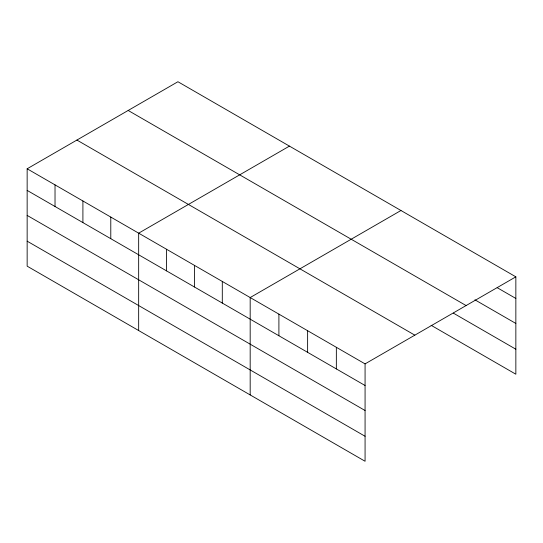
<?xml version="1.0" encoding="UTF-8"?>
<svg xmlns="http://www.w3.org/2000/svg" width="543" height="543" viewBox="0 0 543 543"><rect width="100%" height="100%" fill="white"/><g stroke="black" fill="none" stroke-linecap="round" stroke-linejoin="round"><path stroke-width="0.81" d="M27.15 168.785L365.072 363.885L365.072 461.265L27.15 266.165L27.15 168.785L177.928 81.735L515.85 276.835L515.85 374.215L431.115 325.291M289.439 146.115L138.662 233.171L138.662 330.551M400.958 210.501L250.18 297.55L250.18 394.931M365.072 363.885L515.85 276.835M497.178 287.675L515.85 298.453M474.921 299.824L515.85 323.452M128.168 110.46L466.091 305.56M453.378 313.141L515.85 349.21M76.909 140.06L414.832 335.16M27.15 190.403L365.072 385.503M27.15 215.408L365.072 410.508M27.15 241.167L365.072 436.267M336.348 347.303L336.348 368.921M307.623 330.714L307.623 352.339M278.905 314.132L278.905 335.75M222.297 281.457L222.297 303.075M194.421 265.357L194.421 286.982M166.545 249.264L166.545 270.882M110.786 217.071L110.786 238.689M82.909 200.978L82.909 222.596M55.026 184.878L55.026 206.503"/></g></svg>
